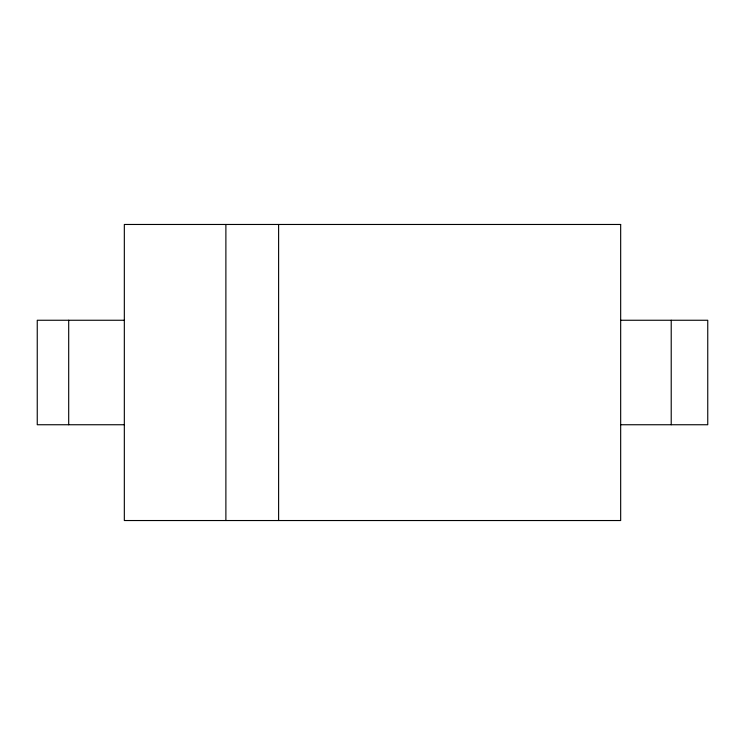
<?xml version="1.0" encoding="UTF-8"?>
<svg xmlns="http://www.w3.org/2000/svg" width="745" height="745" viewBox="0 0 745 745"><rect width="100%" height="100%" fill="white"/><g stroke="black" fill="none" stroke-linecap="round" stroke-linejoin="round"><path stroke-width="1.12" d="M124.331 320.257L37.25 320.257L37.25 424.743L124.331 424.743M620.669 320.257L707.75 320.257L707.75 424.743L620.669 424.743M671.217 320.257L671.217 424.743M278.611 224.469L278.611 520.532M225.884 224.469L225.884 520.532M68.698 320.257L68.698 424.743M620.669 224.469L124.331 224.469L124.331 520.532L620.669 520.532L620.669 224.469"/></g></svg>
